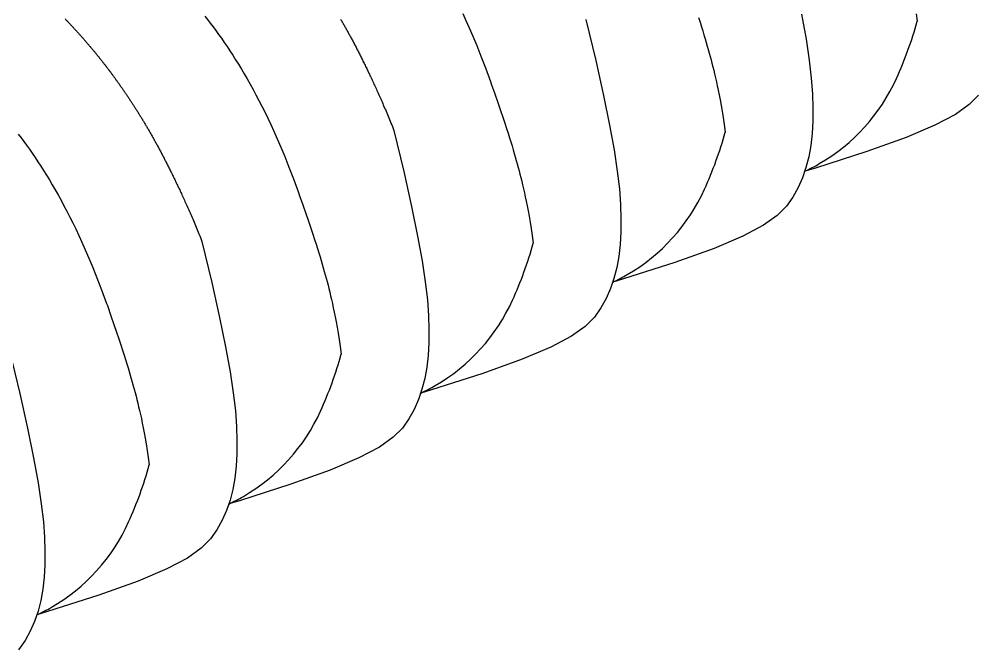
# Model space of a CAD drawing. Header units: inches. Extents: x 62745 to 64469, y 7520 to 8963.
# Drawn here: x 62843.58 to 62853.94, y 8070.89 to 8077.72 of the extents above; entities that cross this region are included whole.
import ezdxf

# ---------------------------------------------------------------- set-up
doc = ezdxf.new("R2010")
doc.units = ezdxf.units.IN
doc.header["$MEASUREMENT"] = 0
doc.layers.add('2', color=2, linetype='Continuous')

msp = doc.modelspace()

# ---------------------------------------------------------------- linework, layer by layer
at = {"layer": '2'}
for points in [[(62844.07412656, 8077.7192966), (62844.07866028, 8077.71461063), (62844.08319623, 8077.70991258), (62844.0877344, 8077.70520237), (62844.09227479, 8077.70047997), (62844.09681736, 8077.69574531), (62844.10136212, 8077.69099834), (62844.10590904, 8077.686239), (62844.11045811, 8077.68146725), (62844.11500931, 8077.67668302), (62844.11956264, 8077.67188626), (62844.12411807, 8077.66707691), (62844.12867559, 8077.66225493), (62844.13323519, 8077.65742025), (62844.13779685, 8077.65257282), (62844.14236056, 8077.64771258), (62844.1469263, 8077.64283949), (62844.15149405, 8077.63795349), (62844.15606381, 8077.63305451), (62844.16063556, 8077.62814251), (62844.16520928, 8077.62321743), (62844.16978496, 8077.61827922), (62844.17436259, 8077.61332782), (62844.17894214, 8077.60836318), (62844.18352361, 8077.60338524), (62844.18810698, 8077.59839395), (62844.19269223, 8077.59338925), (62844.19727936, 8077.58837108), (62844.20186834, 8077.5833394), (62844.20645916, 8077.57829414), (62844.21105181, 8077.57323526), (62844.21564627, 8077.5681627), (62844.22024253, 8077.5630764), (62844.22484057, 8077.5579763), (62844.22944038, 8077.55286236), (62844.23404194, 8077.54773452), (62844.23864524, 8077.54259273), (62844.24325026, 8077.53743692), (62844.247857, 8077.53226704), (62844.25246542, 8077.52708304), (62844.25707553, 8077.52188487), (62844.26168731, 8077.51667247), (62844.26630073, 8077.51144578), (62844.27091579, 8077.50620475), (62844.27553247, 8077.50094932), (62844.28015075, 8077.49567944), (62844.28477063, 8077.49039506), (62844.28939209, 8077.48509612), (62844.29401511, 8077.47978256), (62844.29863967, 8077.47445434), (62844.30326577, 8077.46911138), (62844.30789339, 8077.46375365), (62844.31252251, 8077.45838109), (62844.31715312, 8077.45299363), (62844.3217852, 8077.44759123), (62844.32641874, 8077.44217383), (62844.33105373, 8077.43674138), (62844.33569015, 8077.43129382), (62844.34032798, 8077.42583109), (62844.34496722, 8077.42035315), (62844.34960784, 8077.41485993), (62844.35424983, 8077.40935139), (62844.35889318, 8077.40382746), (62844.36353787, 8077.39828809), (62844.36818389, 8077.39273323), (62844.37283122, 8077.38716282), (62844.37747985, 8077.38157681), (62844.38212976, 8077.37597514), (62844.38678094, 8077.37035776), (62844.39143337, 8077.36472461), (62844.39608705, 8077.35907564), (62844.40074195, 8077.3534108), (62844.40539805, 8077.34773002), (62844.41005536, 8077.34203325), (62844.41471384, 8077.33632044), (62844.41937349, 8077.33059154), (62844.42403429, 8077.32484648), (62844.42869623, 8077.31908522), (62844.43335929, 8077.3133077), (62844.43802346, 8077.30751386), (62844.44268872, 8077.30170365), (62844.44735505, 8077.29587701), (62844.45202245, 8077.29003389), (62844.4566909, 8077.28417424), (62844.46136038, 8077.278298), (62844.46603088, 8077.27240511), (62844.47070239, 8077.26649552), (62844.47537488, 8077.26056918), (62844.48004835, 8077.25462602), (62844.48472278, 8077.24866601), (62844.48939816, 8077.24268907), (62844.49407446, 8077.23669516), (62844.49875169, 8077.23068421), (62844.50342981, 8077.22465619), (62844.50810882, 8077.21861102), (62844.5127887, 8077.21254866), (62844.51746944, 8077.20646906), (62844.52215103, 8077.20037214), (62844.52683344, 8077.19425787), (62844.53151666, 8077.18812619), (62844.53620069, 8077.18197704), (62844.5408855, 8077.17581036), (62844.54557107, 8077.16962611), (62844.5502574, 8077.16342422), (62844.55494448, 8077.15720465), (62844.55963227, 8077.15096733), (62844.56432078, 8077.14471222), (62844.56900998, 8077.13843925), (62844.57369987, 8077.13214837), (62844.57839042, 8077.12583954), (62844.58308162, 8077.11951268), (62844.58777346, 8077.11316776), (62844.59246592, 8077.1068047), (62844.597159, 8077.10042347), (62844.60185266, 8077.094024), (62844.6065469, 8077.08760624), (62844.61124171, 8077.08117013), (62844.61593706, 8077.07471562), (62844.62063295, 8077.06824265), (62844.62532936, 8077.06175117), (62844.63002627, 8077.05524113), (62844.63472368, 8077.04871247), (62844.63942156, 8077.04216513), (62844.6441199, 8077.03559906), (62844.64881869, 8077.0290142), (62844.65351791, 8077.02241051), (62844.65821754, 8077.01578792), (62844.66291758, 8077.00914638), (62844.66761801, 8077.00248583), (62844.6723188, 8076.99580623), (62844.67701996, 8076.98910751), (62844.68172146, 8076.98238962), (62844.68642329, 8076.97565251), (62844.69112543, 8076.96889612), (62844.69582787, 8076.96212039), (62844.7005306, 8076.95532528), (62844.7052336, 8076.94851072), (62844.70993685, 8076.94167666), (62844.71464034, 8076.93482305), (62844.71934406, 8076.92794983), (62844.72404799, 8076.92105695), (62844.72875212, 8076.91414435), (62844.73345643, 8076.90721198), (62844.73816091, 8076.90025978), (62844.74286554, 8076.89328769), (62844.7475703, 8076.88629567), (62844.75227519, 8076.87928366), (62844.75698019, 8076.8722516), (62844.76168529, 8076.86519943), (62844.76639046, 8076.85812711), (62844.77109569, 8076.85103458), (62844.77580098, 8076.84392178), (62844.7805063, 8076.83678866), (62844.78521164, 8076.82963516), (62844.78991699, 8076.82246123), (62844.79462233, 8076.81526682), (62844.79932764, 8076.80805186), (62844.80403292, 8076.80081631), (62844.80873814, 8076.7935601), (62844.8134433, 8076.78628319), (62844.81814837, 8076.77898552), (62844.82285335, 8076.77166704), (62844.82755821, 8076.76432768), (62844.83226295, 8076.7569674), (62844.83696754, 8076.74958614), (62844.84167199, 8076.74218384), (62844.84637626, 8076.73476045), (62844.85108034, 8076.72731592), (62844.85578423, 8076.71985019), (62844.8604879, 8076.71236321), (62844.86519134, 8076.70485491), (62844.86989454, 8076.69732525), (62844.87459748, 8076.68977417), (62844.87930014, 8076.68220162), (62844.88400252, 8076.67460754), (62844.8887046, 8076.66699187), (62844.89340635, 8076.65935457), (62844.8981078, 8076.65169554), (62844.90280898, 8076.64401455), (62844.90751, 8076.63631135), (62844.91221092, 8076.62858566), (62844.91691182, 8076.62083724), (62844.92161278, 8076.61306581), (62844.92631389, 8076.60527112), (62844.93101521, 8076.5974529), (62844.93571689, 8076.58961076), (62844.94041933, 8076.58174374), (62844.94512297, 8076.57385075), (62844.94982827, 8076.5659307), (62844.95453567, 8076.55798251), (62844.95924564, 8076.55000508), (62844.96395862, 8076.54199733), (62844.96867508, 8076.53395816), (62844.97339546, 8076.52588645), (62844.97812032, 8076.51778093), (62844.98285019, 8076.50964032), (62844.98758561, 8076.50146332), (62844.99232715, 8076.49324862), (62844.99707533, 8076.48499493), (62845.00183071, 8076.47670096), (62845.00659384, 8076.4683654), (62845.01136526, 8076.45998697), (62845.01614552, 8076.45156437), (62845.02093515, 8076.44309629), (62845.02573472, 8076.43458144), (62845.03054477, 8076.42601853), (62845.03536583, 8076.41740626), (62845.04019847, 8076.40874333), (62845.04504322, 8076.40002844), (62845.04990063, 8076.39126031), (62845.05477124, 8076.38243762), (62845.05965562, 8076.37355909), (62845.06455429, 8076.36462342), (62845.0694678, 8076.35562932), (62845.07439671, 8076.34657548), (62845.07934156, 8076.33746061), (62845.08430289, 8076.32828341), (62845.08928125, 8076.31904258), (62845.09427719, 8076.30973684), (62845.09929126, 8076.30036488), (62845.10432399, 8076.2909254), (62845.10937594, 8076.28141712), (62845.11444766, 8076.27183872), (62845.11953968, 8076.26218893), (62845.12465255, 8076.25246643), (62845.12978683, 8076.24266994), (62845.13494305, 8076.23279815), (62845.14012177, 8076.22284977), (62845.14532353, 8076.21282351), (62845.15054888, 8076.20271806), (62845.15579835, 8076.19253213), (62845.16107251, 8076.18226443), (62845.16637189, 8076.17191365), (62845.17169704, 8076.1614785), (62845.17704851, 8076.15095769), (62845.18242685, 8076.14034991), (62845.18783259, 8076.12965387), (62845.19326629, 8076.11886828), (62845.19872849, 8076.10799183), (62845.20421975, 8076.09702324), (62845.20974059, 8076.0859612), (62845.21529159, 8076.07480434), (62845.22087333, 8076.06355104), (62845.2264864, 8076.05219957), (62845.2321314, 8076.04074823), (62845.23780892, 8076.02919531), (62845.24351958, 8076.01753909), (62845.24926395, 8076.00577788), (62845.25504264, 8075.99390995), (62845.26085628, 8075.98193333), (62845.26670563, 8075.96984493), (62845.27259148, 8075.95764138), (62845.27851465, 8075.94531933), (62845.28447591, 8075.9328754), (62845.29047608, 8075.92030624), (62845.29651595, 8075.90760849), (62845.30259631, 8075.89477879), (62845.30871798, 8075.88181369), (62845.31488179, 8075.86870951), (62845.32108859, 8075.85546245), (62845.32733922, 8075.84206875), (62845.33363454, 8075.82852463), (62845.3399754, 8075.81482632), (62845.34636263, 8075.80097003), (62845.35279709, 8075.786952), (62845.35927963, 8075.77276845), (62845.3658111, 8075.75841561), (62845.37239233, 8075.74388969), (62845.37902419, 8075.72918692), (62845.38570751, 8075.71430354), (62845.39244315, 8075.69923575), (62845.39923195, 8075.6839798), (62845.40607477, 8075.66853189), (62845.41297244, 8075.65288827), (62845.41992581, 8075.63704514), (62845.42693575, 8075.62099874), (62845.43400308, 8075.60474529), (62845.44112867, 8075.58828102), (62845.44831335, 8075.57160215), (62845.45555798, 8075.5547049), (62845.4628634, 8075.5375855), (62845.47023046, 8075.52024017), (62845.47766001, 8075.50266515), (62845.4851529, 8075.48485665), (62845.49270998, 8075.46681089), (62845.50033208, 8075.44852411), (62845.50802007, 8075.42999253), (62845.51577478, 8075.41121237), (62845.52359707, 8075.39217985), (62845.53148778, 8075.37289121), (62845.53944777, 8075.35334267), (62845.54747787, 8075.33353044), (62845.55590851, 8075.31263012)], [(62845.58616889, 8077.75014585), (62845.61609455, 8077.71242824), (62845.64610382, 8077.67379303), (62845.67620329, 8077.63419961), (62845.70639957, 8077.59360736), (62845.73669928, 8077.55197565), (62845.76710789, 8077.50926399), (62845.79762642, 8077.46543245), (62845.82825478, 8077.42044119), (62845.85899287, 8077.37425042), (62845.88984059, 8077.3268203), (62845.92079785, 8077.27811102), (62845.95186453, 8077.22808278), (62845.98304055, 8077.17669574), (62846.01432489, 8077.12391056), (62846.04571282, 8077.0696897), (62846.0771987, 8077.0139961), (62846.10877689, 8076.95679268), (62846.14044175, 8076.89804238), (62846.17218764, 8076.83770813), (62846.20400891, 8076.77575285), (62846.23589992, 8076.71213948), (62846.26796305, 8076.6465375), (62846.3007328, 8076.57744263), (62846.33485165, 8076.50305711), (62846.37096213, 8076.42158322), (62846.40970674, 8076.33122322), (62846.45172798, 8076.23017937), (62846.49766836, 8076.11665393), (62846.54817039, 8075.98884917), (62846.60288149, 8075.84157973), (62846.61022257, 8075.81663707)], [(62847.05658129, 8077.71778093), (62847.06131116, 8077.70964032), (62847.06604658, 8077.70146332), (62847.07078812, 8077.69324862), (62847.0755363, 8077.68499493), (62847.08029168, 8077.67670096), (62847.08505481, 8077.6683654), (62847.08982623, 8077.65998697), (62847.09460648, 8077.65156437), (62847.09939612, 8077.64309629), (62847.10419569, 8077.63458144), (62847.10900574, 8077.62601853), (62847.1138268, 8077.61740626), (62847.11865944, 8077.60874333), (62847.12350419, 8077.60002844), (62847.1283616, 8077.59126031), (62847.13323221, 8077.58243762), (62847.13811658, 8077.57355909), (62847.14301526, 8077.56462342), (62847.14792877, 8077.55562932), (62847.15285768, 8077.54657548), (62847.15780253, 8077.53746061), (62847.16276386, 8077.52828341), (62847.16774222, 8077.51904258), (62847.17273816, 8077.50973684), (62847.17775223, 8077.50036488), (62847.18278496, 8077.4909254), (62847.18783691, 8077.48141712), (62847.19290862, 8077.47183872), (62847.19800065, 8077.46218893), (62847.20311352, 8077.45246643), (62847.2082478, 8077.44266994), (62847.21340402, 8077.43279815), (62847.21858274, 8077.42284977), (62847.2237845, 8077.41282351), (62847.22900985, 8077.40271806), (62847.23425932, 8077.39253213), (62847.23953348, 8077.38226443), (62847.24483286, 8077.37191365), (62847.25015801, 8077.3614785), (62847.25550948, 8077.35095769), (62847.26088782, 8077.34034991), (62847.26629356, 8077.32965387), (62847.27172726, 8077.31886828), (62847.27718946, 8077.30799183), (62847.28268072, 8077.29702324), (62847.28820156, 8077.2859612), (62847.29375256, 8077.27480434), (62847.2993343, 8077.26355104), (62847.30494737, 8077.25219957), (62847.31059237, 8077.24074823), (62847.31626989, 8077.22919531), (62847.32198055, 8077.21753909), (62847.32772492, 8077.20577788), (62847.33350361, 8077.19390995), (62847.33931725, 8077.18193333), (62847.3451666, 8077.16984493), (62847.35105245, 8077.15764138), (62847.35697562, 8077.14531933), (62847.36293688, 8077.1328754), (62847.36893705, 8077.12030624), (62847.37497692, 8077.10760849), (62847.38105728, 8077.09477879), (62847.38717895, 8077.08181369), (62847.39334276, 8077.06870951), (62847.39954956, 8077.05546245), (62847.40580019, 8077.04206875), (62847.41209551, 8077.02852463), (62847.41843637, 8077.01482632), (62847.4248236, 8077.00097003), (62847.43125806, 8076.986952), (62847.4377406, 8076.97276845), (62847.44427207, 8076.95841561), (62847.4508533, 8076.94388969), (62847.45748516, 8076.92918692), (62847.46416848, 8076.91430354), (62847.47090412, 8076.89923575), (62847.47769292, 8076.8839798), (62847.48453573, 8076.86853189), (62847.49143341, 8076.85288827), (62847.49838678, 8076.83704514), (62847.50539672, 8076.82099874), (62847.51246405, 8076.80474529), (62847.51958964, 8076.78828102), (62847.52677432, 8076.77160215), (62847.53401895, 8076.7547049), (62847.54132437, 8076.7375855), (62847.54869143, 8076.72024017), (62847.55612098, 8076.70266515), (62847.56361387, 8076.68485665), (62847.57117095, 8076.66681089), (62847.57879305, 8076.64852411), (62847.58648104, 8076.62999253), (62847.59423575, 8076.61121237), (62847.60205804, 8076.59217985), (62847.60994875, 8076.57289121), (62847.61790874, 8076.55334267), (62847.62593884, 8076.53353044), (62847.63436948, 8076.51263012)], [(62849.71283045, 8077.71263012), (62849.81864162, 8077.26760821), (62849.90326447, 8076.8895857), (62849.9689348, 8076.57015385), (62850.01788839, 8076.30090392), (62850.05236103, 8076.07342717), (62850.07458851, 8075.87931486), (62850.08680662, 8075.71015825), (62850.09125116, 8075.55754859), (62850.08969026, 8075.41438365), (62850.08202154, 8075.27878726), (62850.06767493, 8075.15018974), (62850.0460804, 8075.0280214), (62850.0166679, 8074.91171259), (62849.97886739, 8074.80069362), (62849.93210881, 8074.69439481), (62849.87582213, 8074.59224651), (62849.80615862, 8074.49298043), (62849.70615479, 8074.39253401), (62849.55556848, 8074.28614606), (62849.33415752, 8074.16905541), (62849.02167976, 8074.03650089), (62848.59789302, 8073.88372133), (62848.04255514, 8073.70595555), (62847.92444538, 8073.67129532)], [(62849.71283045, 8077.71263012), (62849.81864162, 8077.26760821), (62849.90326447, 8076.8895857), (62849.9689348, 8076.57015385), (62850.01788839, 8076.30090392), (62850.05236103, 8076.07342717), (62850.07458851, 8075.87931486), (62850.08680662, 8075.71015825), (62850.09125116, 8075.55754859), (62850.08969026, 8075.41438365), (62850.08202154, 8075.27878726), (62850.06767493, 8075.15018974), (62850.0460804, 8075.0280214), (62850.0166679, 8074.91171259), (62849.97886739, 8074.80069362), (62849.93210881, 8074.69439481), (62849.87582213, 8074.59224651), (62849.80615862, 8074.49298043), (62849.70615479, 8074.39253401), (62849.55556848, 8074.28614606), (62849.33415752, 8074.16905541), (62849.02167976, 8074.03650089), (62848.59789302, 8073.88372133), (62848.04255514, 8073.70595555), (62847.92444538, 8073.67129532)], [(62848.37919377, 8077.77744263), (62848.41331262, 8077.70305711), (62848.4494231, 8077.62158322), (62848.48816771, 8077.53122322), (62848.53018895, 8077.43017937), (62848.57612933, 8077.31665393), (62848.62663136, 8077.18884917), (62848.68134246, 8077.04157973), (62848.68868354, 8077.01663707)], [(62852.04739577, 8077.77015385), (62852.09634935, 8077.50090392), (62852.13082199, 8077.27342717), (62852.15304948, 8077.07931486), (62852.16526759, 8076.91015825), (62852.16971212, 8076.75754859), (62852.16815123, 8076.61438365), (62852.16048251, 8076.47878726), (62852.1461359, 8076.35018974), (62852.12454137, 8076.2280214), (62852.09512887, 8076.11171259), (62852.05732836, 8076.00069362), (62852.01056978, 8075.89439481), (62851.9542831, 8075.79224651), (62851.88461959, 8075.69298043), (62851.78461576, 8075.59253401), (62851.63402945, 8075.48614606), (62851.41261849, 8075.36905541), (62851.10014073, 8075.23650089), (62850.67635399, 8075.08372133), (62850.12101611, 8074.90595555), (62850.00290635, 8074.87129532)], [(62852.04739577, 8077.77015385), (62852.09634935, 8077.50090392), (62852.13082199, 8077.27342717), (62852.15304948, 8077.07931486), (62852.16526759, 8076.91015825), (62852.16971212, 8076.75754859), (62852.16815123, 8076.61438365), (62852.16048251, 8076.47878726), (62852.1461359, 8076.35018974), (62852.12454137, 8076.2280214), (62852.09512887, 8076.11171259), (62852.05732836, 8076.00069362), (62852.01056978, 8075.89439481), (62851.9542831, 8075.79224651), (62851.88461959, 8075.69298043), (62851.78461576, 8075.59253401), (62851.63402945, 8075.48614606), (62851.41261849, 8075.36905541), (62851.10014073, 8075.23650089), (62850.67635399, 8075.08372133), (62850.12101611, 8074.90595555), (62850.00290635, 8074.87129532)], [(62850.93180699, 8077.73409389), (62850.94852334, 8077.68207237), (62850.96371006, 8077.63402398), (62850.97786235, 8077.58860445), (62850.99115333, 8077.54530508), (62851.00367559, 8077.50382605), (62851.01552169, 8077.46386758), (62851.02678422, 8077.42512985), (62851.03755577, 8077.38731306), (62851.0479289, 8077.35011742), (62851.05799621, 8077.31324312), (62851.06784361, 8077.27639103), (62851.07753036, 8077.23926471), (62851.08710906, 8077.2015684), (62851.0966323, 8077.16300634), (62851.10615268, 8077.12328276), (62851.1157228, 8077.0821019), (62851.12539526, 8077.03916799), (62851.13522265, 8076.99418527), (62851.14524849, 8076.94679515), (62851.15547998, 8076.89638772), (62851.16591524, 8076.84229025), (62851.17655241, 8076.78382999), (62851.18738959, 8076.72033421), (62851.19842493, 8076.65113018), (62851.20965652, 8076.57554517), (62851.22108251, 8076.49290642)], [(62853.28811749, 8077.77554517), (62853.29954348, 8077.69290642)], [(62848.68868354, 8077.01663707), (62848.72666845, 8076.90815991), (62848.75966923, 8076.81297498), (62848.78826163, 8076.72952909), (62848.8130214, 8076.65626907), (62848.83452428, 8076.59164173), (62848.85334602, 8076.53409389), (62848.87006238, 8076.48207237), (62848.88524909, 8076.43402398), (62848.89940138, 8076.38860445), (62848.91269237, 8076.34530508), (62848.92521462, 8076.30382605), (62848.93706072, 8076.26386758), (62848.94832325, 8076.22512985), (62848.9590948, 8076.18731306), (62848.96946793, 8076.15011742), (62848.97953524, 8076.11324312), (62848.98938264, 8076.07639103), (62848.99906939, 8076.03926471), (62849.00864809, 8076.0015684), (62849.01817133, 8075.96300634), (62849.02769171, 8075.92328276), (62849.03726183, 8075.8821019), (62849.04693429, 8075.83916799), (62849.05676168, 8075.79418527), (62849.06678752, 8075.74679515), (62849.07701901, 8075.69638772), (62849.08745427, 8075.64229025), (62849.09809144, 8075.58382999), (62849.10892863, 8075.52033421), (62849.11996396, 8075.45113018), (62849.13119556, 8075.37554517), (62849.14262155, 8075.29290642)], [(62853.96308056, 8076.89298043), (62853.86307673, 8076.79253401), (62853.71249042, 8076.68614606), (62853.49107946, 8076.56905541), (62853.1786017, 8076.43650089), (62852.75481496, 8076.28372133), (62852.19947708, 8076.10595555), (62852.08136732, 8076.07129532)], [(62853.96308056, 8076.89298043), (62853.86307673, 8076.79253401), (62853.71249042, 8076.68614606), (62853.49107946, 8076.56905541), (62853.1786017, 8076.43650089), (62852.75481496, 8076.28372133), (62852.19947708, 8076.10595555), (62852.08136732, 8076.07129532)], [(62843.56764285, 8076.47379303), (62843.59774232, 8076.43419961), (62843.6279386, 8076.39360736), (62843.65823831, 8076.35197565), (62843.68864692, 8076.30926399), (62843.71916545, 8076.26543245), (62843.74979381, 8076.22044119), (62843.7805319, 8076.17425042), (62843.81137962, 8076.1268203), (62843.84233688, 8076.07811102), (62843.87340356, 8076.02808278), (62843.90457959, 8075.97669574), (62843.93586392, 8075.92391056), (62843.96725185, 8075.8696897), (62843.99873773, 8075.8139961), (62844.03031592, 8075.75679268), (62844.06198078, 8075.69804238), (62844.09372667, 8075.63770813), (62844.12554794, 8075.57575285), (62844.15743895, 8075.51213948), (62844.18950208, 8075.4465375), (62844.22227183, 8075.37744263), (62844.25639068, 8075.30305711), (62844.29250116, 8075.22158322), (62844.33124577, 8075.13122322), (62844.37326701, 8075.03017937), (62844.41920739, 8074.91665393), (62844.46970942, 8074.78884917), (62844.52442052, 8074.64157973), (62844.5317616, 8074.61663707)], [(62847.63436948, 8076.51263012), (62847.74018065, 8076.06760821), (62847.8248035, 8075.6895857), (62847.89047383, 8075.37015385), (62847.93942742, 8075.10090392), (62847.97390006, 8074.87342717), (62847.99612754, 8074.67931486), (62848.00834565, 8074.51015825), (62848.01279019, 8074.35754859), (62848.01122929, 8074.21438365), (62848.00356057, 8074.07878726), (62847.98921396, 8073.95018974), (62847.96761943, 8073.8280214), (62847.93820693, 8073.71171259), (62847.90040642, 8073.60069362), (62847.85364784, 8073.49439481), (62847.79736117, 8073.39224651), (62847.72769765, 8073.29298043), (62847.62769382, 8073.19253401), (62847.47710751, 8073.08614606), (62847.25569655, 8072.96905541), (62846.94321879, 8072.83650089), (62846.51943205, 8072.68372133), (62845.96409417, 8072.50595555), (62845.84598441, 8072.47129532)], [(62847.63436948, 8076.51263012), (62847.74018065, 8076.06760821), (62847.8248035, 8075.6895857), (62847.89047383, 8075.37015385), (62847.93942742, 8075.10090392), (62847.97390006, 8074.87342717), (62847.99612754, 8074.67931486), (62848.00834565, 8074.51015825), (62848.01279019, 8074.35754859), (62848.01122929, 8074.21438365), (62848.00356057, 8074.07878726), (62847.98921396, 8073.95018974), (62847.96761943, 8073.8280214), (62847.93820693, 8073.71171259), (62847.90040642, 8073.60069362), (62847.85364784, 8073.49439481), (62847.79736117, 8073.39224651), (62847.72769765, 8073.29298043), (62847.62769382, 8073.19253401), (62847.47710751, 8073.08614606), (62847.25569655, 8072.96905541), (62846.94321879, 8072.83650089), (62846.51943205, 8072.68372133), (62845.96409417, 8072.50595555), (62845.84598441, 8072.47129532)], [(62846.61022257, 8075.81663707), (62846.64820748, 8075.70815991), (62846.68120826, 8075.61297498), (62846.70980066, 8075.52952909), (62846.73456043, 8075.45626907), (62846.75606331, 8075.39164173), (62846.77488505, 8075.33409389), (62846.79160141, 8075.28207237), (62846.80678812, 8075.23402398), (62846.82094041, 8075.18860445), (62846.8342314, 8075.14530508), (62846.84675365, 8075.10382605), (62846.85859975, 8075.06386758), (62846.86986228, 8075.02512985), (62846.88063383, 8074.98731306), (62846.89100696, 8074.95011742), (62846.90107427, 8074.91324312), (62846.91092167, 8074.87639103), (62846.92060842, 8074.83926471), (62846.93018712, 8074.8015684), (62846.93971036, 8074.76300634), (62846.94923074, 8074.72328276), (62846.95880086, 8074.6821019), (62846.96847332, 8074.63916799), (62846.97830071, 8074.59418527), (62846.98832655, 8074.54679515), (62846.99855804, 8074.49638772), (62847.0089933, 8074.44229025), (62847.01963047, 8074.38382999), (62847.03046766, 8074.32033421), (62847.04150299, 8074.25113018), (62847.05273459, 8074.17554517), (62847.06416058, 8074.09290642)], [(62845.55590851, 8075.31263012), (62845.66171968, 8074.86760821), (62845.74634253, 8074.4895857), (62845.81201286, 8074.17015385), (62845.86096645, 8073.90090392), (62845.89543909, 8073.67342717), (62845.91766657, 8073.47931486), (62845.92988468, 8073.31015825), (62845.93432922, 8073.15754859), (62845.93276832, 8073.01438365), (62845.9250996, 8072.87878726), (62845.91075299, 8072.75018974), (62845.88915846, 8072.6280214), (62845.85974596, 8072.51171259), (62845.82194545, 8072.40069362), (62845.77518688, 8072.29439481), (62845.7189002, 8072.19224651), (62845.64923668, 8072.09298043), (62845.54923285, 8071.99253401), (62845.39864654, 8071.88614606), (62845.17723558, 8071.76905541), (62844.86475782, 8071.63650089), (62844.44097108, 8071.48372133), (62843.8856332, 8071.30595555), (62843.76752344, 8071.27129532)], [(62844.5317616, 8074.61663707), (62844.56974651, 8074.50815991), (62844.6027473, 8074.41297498), (62844.6313397, 8074.32952909), (62844.65609946, 8074.25626907), (62844.67760234, 8074.19164173), (62844.69642408, 8074.13409389), (62844.71314044, 8074.08207237), (62844.72832715, 8074.03402398), (62844.74247945, 8073.98860445), (62844.75577043, 8073.94530508), (62844.76829268, 8073.90382605), (62844.78013878, 8073.86386758), (62844.79140131, 8073.82512985), (62844.80217286, 8073.78731306), (62844.812546, 8073.75011742), (62844.82261331, 8073.71324312), (62844.8324607, 8073.67639103), (62844.84214745, 8073.63926471), (62844.85172615, 8073.6015684), (62844.86124939, 8073.56300634), (62844.87076977, 8073.52328276), (62844.8803399, 8073.4821019), (62844.89001235, 8073.43916799), (62844.89983974, 8073.39418527), (62844.90986558, 8073.34679515), (62844.92009707, 8073.29638772), (62844.93053234, 8073.24229025), (62844.9411695, 8073.18382999), (62844.95200669, 8073.12033421), (62844.96304202, 8073.05113018), (62844.97427362, 8072.97554517), (62844.98569961, 8072.89290642)], [(62843.47744754, 8074.11263012), (62843.58325871, 8073.66760821), (62843.66788157, 8073.2895857), (62843.73355189, 8072.97015385), (62843.78250548, 8072.70090392), (62843.81697812, 8072.47342717), (62843.8392056, 8072.27931486), (62843.85142371, 8072.11015825), (62843.85586825, 8071.95754859), (62843.85430736, 8071.81438365), (62843.84663863, 8071.67878726), (62843.83229202, 8071.55018974), (62843.81069749, 8071.4280214), (62843.78128499, 8071.31171259), (62843.74348448, 8071.20069362), (62843.69672591, 8071.09439481), (62843.64043923, 8070.99224651), (62843.57077571, 8070.89298043)]]:
    msp.add_lwpolyline(points, dxfattribs=at)
for points in [[(62852.08113911, 8076.07062507, 0.0219348504), (62852.23938375, 8076.15295588, 0.1568512197), (62853.0755734, 8077.07606901, 0.0383042969), (62853.29954348, 8077.69290642, 0.0723410841)], [(62850.00267814, 8074.87062507, 0.0219348504), (62850.16092278, 8074.95295588, 0.1568512197), (62850.99711243, 8075.87606901, 0.0383042969), (62851.22108251, 8076.49290642, 0.0723410841)], [(62847.92421717, 8073.67062507, 0.0219348504), (62848.08246181, 8073.75295588, 0.1568512197), (62848.91865146, 8074.67606901, 0.0383042969), (62849.14262155, 8075.29290642, 0.0723410841)], [(62845.8457562, 8072.47062507, 0.0219348504), (62846.00400084, 8072.55295588, 0.1568512197), (62846.84019049, 8073.47606901, 0.0383042969), (62847.06416058, 8074.09290642, 0.0723410841)], [(62843.76729523, 8071.27062507, 0.0219348504), (62843.92553987, 8071.35295588, 0.1568512197), (62844.76172952, 8072.27606901, 0.0383042969), (62844.98569961, 8072.89290642, 0.0723410841)]]:
    msp.add_lwpolyline(points, format="xyb", dxfattribs=at)

doc.saveas('drawing.dxf')
